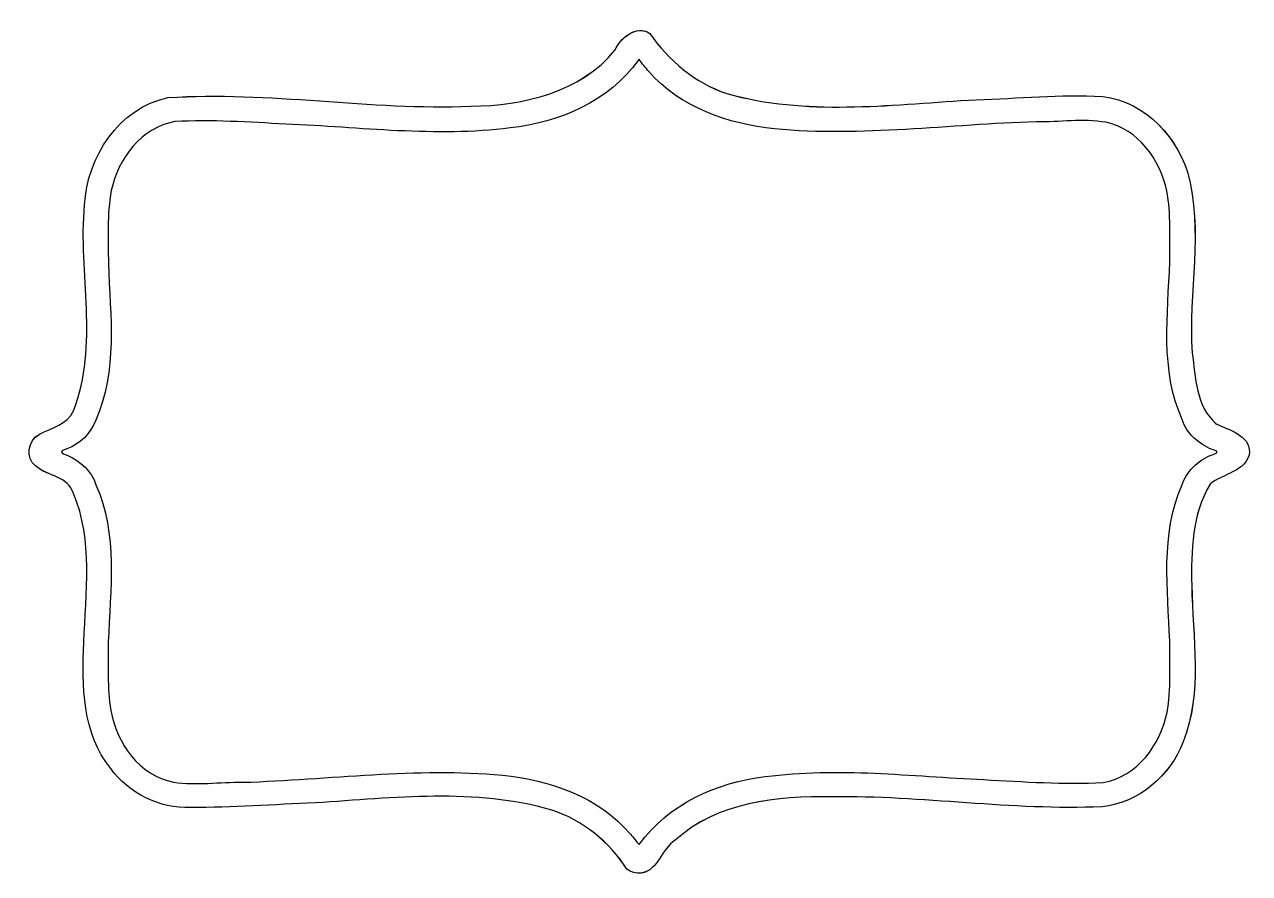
# Model space of a CAD drawing. Header units: centimetres. Extents: x -12.6 to 12.5, y -8.7 to 8.8.
import ezdxf

# ---------------------------------------------------------------- set-up
doc = ezdxf.new("R2010")
doc.units = ezdxf.units.CM
doc.header["$MEASUREMENT"] = 0
doc.layers.add('Layer 1', color=7, linetype='Continuous')

msp = doc.modelspace()

# ---------------------------------------------------------------- linework, layer by layer
at = {"layer": 'Layer 1', "color": 46, "lineweight": 25}
msp.add_open_spline([(0.04154, -8.66677), (0.40111, -8.60553), (0.45345, -8.16328), (0.74095, -7.98972), (0.74095, -7.98972), (1.60814, -7.20125), (2.83414, -7.08173), (3.95725, -7.09594), (3.95725, -7.09594), (5.81267, -7.07467), (7.66005, -7.38057), (9.51503, -7.30321), (9.51503, -7.30321), (10.27273, -7.2206), (10.91375, -6.66638), (11.18493, -5.96478), (11.18493, -5.96478), (11.58485, -4.94538), (11.37536, -3.81549), (11.35977, -2.74728), (11.35977, -2.74728), (11.34389, -2.04108), (11.36438, -1.2804), (11.73526, -0.66638), (11.73526, -0.66638), (11.99203, -0.44409), (12.48411, -0.41705), (12.54648, -0.01169), (12.54648, -0.01169), (12.54537, 0.36155), (12.11708, 0.4415), (11.85825, 0.5784), (11.85825, 0.5784), (11.44505, 0.93777), (11.43972, 1.5343), (11.36841, 2.03792), (11.36841, 2.03792), (11.27893, 3.27438), (11.61235, 4.54751), (11.26941, 5.75878), (11.26941, 5.75878), (11.00564, 6.58067), (10.26874, 7.31374), (9.36005, 7.31619), (9.36005, 7.31619), (8.49485, 7.35308), (7.63062, 7.25752), (6.76617, 7.23579), (6.76617, 7.23579), (5.11789, 7.13543), (3.41283, 6.91479), (1.80187, 7.37128), (1.80187, 7.37128), (1.15057, 7.59204), (0.60217, 8.04532), (0.22043, 8.60861), (0.22043, 8.60861), (-0.06565, 8.79191), (-0.38092, 8.51685), (-0.49886, 8.26325), (-0.49886, 8.26325), (-1.20581, 7.39407), (-2.38282, 7.12432), (-3.45677, 7.1104), (-3.45677, 7.1104), (-5.53852, 7.02462), (-7.61384, 7.42674), (-9.6931, 7.28681), (-9.6931, 7.28681), (-10.69907, 7.0741), (-11.35286, 6.06176), (-11.40251, 5.07819), (-11.40251, 5.07819), (-11.53905, 3.67213), (-11.09214, 2.19684), (-11.63233, 0.84675), (-11.63233, 0.84675), (-11.75708, 0.55879), (-12.07862, 0.4943), (-12.32926, 0.3635), (-12.32926, 0.3635), (-12.56468, 0.23384), (-12.63824, -0.12293), (-12.4038, -0.29243), (-12.4038, -0.29243), (-12.16415, -0.50898), (-11.73221, -0.4988), (-11.63381, -0.85999), (-11.63381, -0.85999), (-11.21706, -1.81555), (-11.3872, -2.90075), (-11.41647, -3.91859), (-11.41647, -3.91859), (-11.46001, -4.8058), (-11.4542, -5.79459), (-10.86583, -6.51509), (-10.86583, -6.51509), (-10.48477, -7.02497), (-9.86447, -7.34425), (-9.22103, -7.31637), (-9.22103, -7.31637), (-8.36569, -7.32473), (-7.51162, -7.25271), (-6.65726, -7.2216), (-6.65726, -7.2216), (-5.04417, -7.12022), (-3.37363, -6.91399), (-1.79918, -7.36892), (-1.79918, -7.36892), (-1.16005, -7.58256), (-0.61193, -8.0258), (-0.25165, -8.58848), (-0.25165, -8.58848), (-0.16696, -8.64843), (-0.0617, -8.6753), (0.04153, -8.66674), (0.04153, -8.66674), (0.04153, -8.66674), (0.04154, -8.66677), (0.04154, -8.66677)], degree=3, knots=[0, 0, 0, 0, 0.03225806, 0.03225806, 0.03225806, 0.03225806, 0.06451613, 0.06451613, 0.06451613, 0.06451613, 0.09677419, 0.09677419, 0.09677419, 0.09677419, 0.12903226, 0.12903226, 0.12903226, 0.12903226, 0.16129032, 0.16129032, 0.16129032, 0.16129032, 0.19354839, 0.19354839, 0.19354839, 0.19354839, 0.22580645, 0.22580645, 0.22580645, 0.22580645, 0.25806452, 0.25806452, 0.25806452, 0.25806452, 0.29032258, 0.29032258, 0.29032258, 0.29032258, 0.32258065, 0.32258065, 0.32258065, 0.32258065, 0.35483871, 0.35483871, 0.35483871, 0.35483871, 0.38709677, 0.38709677, 0.38709677, 0.38709677, 0.41935484, 0.41935484, 0.41935484, 0.41935484, 0.4516129, 0.4516129, 0.4516129, 0.4516129, 0.48387097, 0.48387097, 0.48387097, 0.48387097, 0.51612903, 0.51612903, 0.51612903, 0.51612903, 0.5483871, 0.5483871, 0.5483871, 0.5483871, 0.58064516, 0.58064516, 0.58064516, 0.58064516, 0.61290323, 0.61290323, 0.61290323, 0.61290323, 0.64516129, 0.64516129, 0.64516129, 0.64516129, 0.67741935, 0.67741935, 0.67741935, 0.67741935, 0.70967742, 0.70967742, 0.70967742, 0.70967742, 0.74193548, 0.74193548, 0.74193548, 0.74193548, 0.77419355, 0.77419355, 0.77419355, 0.77419355, 0.80645161, 0.80645161, 0.80645161, 0.80645161, 0.83870968, 0.83870968, 0.83870968, 0.83870968, 0.87096774, 0.87096774, 0.87096774, 0.87096774, 0.90322581, 0.90322581, 0.90322581, 0.90322581, 0.93548387, 0.93548387, 0.93548387, 0.93548387, 1, 1, 1, 1], dxfattribs=at)
at = {"layer": 'Layer 1', "color": 40, "lineweight": 25}
for points, knots in [([(0.03086, 8.66825), (-0.19415, 8.67272), (-0.40699, 8.46122), (-0.49913, 8.26311), (-0.49913, 8.26311), (-1.20608, 7.39393), (-2.38273, 7.12444), (-3.45668, 7.11052), (-3.45668, 7.11052), (-5.53843, 7.02474), (-7.61415, 7.42656), (-9.69341, 7.28663), (-9.69341, 7.28663), (-10.69938, 7.07392), (-11.3528, 6.06176), (-11.40245, 5.07819), (-11.40245, 5.07819), (-11.53899, 3.67213), (-11.09212, 2.1966), (-11.63231, 0.84651), (-11.63231, 0.84651), (-11.75706, 0.55855), (-12.07869, 0.49445), (-12.32932, 0.36365), (-12.32932, 0.36365), (-12.56474, 0.23399), (-12.63818, -0.12334), (-12.40373, -0.29285), (-12.40373, -0.29285), (-12.16408, -0.5094), (-11.73235, -0.49886), (-11.63396, -0.86005), (-11.63396, -0.86005), (-11.21721, -1.81561), (-11.38724, -2.90064), (-11.41651, -3.91847), (-11.41651, -3.91847), (-11.46005, -4.80568), (-11.45421, -5.79502), (-10.86585, -6.51552), (-10.86585, -6.51552), (-10.48479, -7.0254), (-9.86473, -7.34459), (-9.2213, -7.31671), (-9.2213, -7.31671), (-8.36596, -7.32507), (-7.51168, -7.25273), (-6.65732, -7.22163), (-6.65732, -7.22163), (-5.04423, -7.12025), (-3.37419, -6.91388), (-1.79974, -7.3688), (-1.79974, -7.3688), (-1.16061, -7.58244), (-0.61221, -8.02568), (-0.25193, -8.58836), (-0.25193, -8.58836), (-0.16724, -8.64831), (-0.06164, -8.67547), (0.04159, -8.66691), (0.04159, -8.66691), (0.40116, -8.60567), (0.45275, -8.16331), (0.74026, -7.98974), (0.74026, -7.98974), (1.60745, -7.20127), (2.83349, -7.08172), (3.9566, -7.09594), (3.9566, -7.09594), (5.81202, -7.07467), (7.65953, -7.38084), (9.5145, -7.30347), (9.5145, -7.30347), (10.2722, -7.22086), (10.91351, -6.66644), (11.18468, -5.96484), (11.18468, -5.96484), (11.5846, -4.94544), (11.37473, -3.81588), (11.35914, -2.74767), (11.35914, -2.74767), (11.34326, -2.04147), (11.36446, -1.28057), (11.73534, -0.66656), (11.73534, -0.66656), (11.99211, -0.44427), (12.48408, -0.41708), (12.54645, -0.01172), (12.54645, -0.01172), (12.54534, 0.36152), (12.11654, 0.44174), (11.85771, 0.57863), (11.85771, 0.57863), (11.44451, 0.938), (11.43955, 1.53435), (11.36823, 2.03797), (11.36823, 2.03797), (11.27875, 3.27443), (11.61196, 4.54741), (11.26901, 5.75867), (11.26901, 5.75867), (11.00524, 6.58056), (10.26856, 7.31395), (9.35988, 7.3164), (9.35988, 7.3164), (8.49468, 7.35329), (7.6306, 7.2571), (6.76614, 7.23537), (6.76614, 7.23537), (5.11786, 7.13501), (3.41285, 6.91448), (1.8019, 7.37097), (1.8019, 7.37097), (1.1506, 7.59173), (0.60193, 8.04544), (0.22019, 8.60872), (0.22019, 8.60872), (0.15761, 8.64882), (0.09385, 8.667), (0.03085, 8.66825), (0.03085, 8.66825), (0.03085, 8.66825), (0.03086, 8.66825), (0.03086, 8.66825)], [0, 0, 0, 0, 0.03125, 0.03125, 0.03125, 0.03125, 0.0625, 0.0625, 0.0625, 0.0625, 0.09375, 0.09375, 0.09375, 0.09375, 0.125, 0.125, 0.125, 0.125, 0.15625, 0.15625, 0.15625, 0.15625, 0.1875, 0.1875, 0.1875, 0.1875, 0.21875, 0.21875, 0.21875, 0.21875, 0.25, 0.25, 0.25, 0.25, 0.28125, 0.28125, 0.28125, 0.28125, 0.3125, 0.3125, 0.3125, 0.3125, 0.34375, 0.34375, 0.34375, 0.34375, 0.375, 0.375, 0.375, 0.375, 0.40625, 0.40625, 0.40625, 0.40625, 0.4375, 0.4375, 0.4375, 0.4375, 0.46875, 0.46875, 0.46875, 0.46875, 0.5, 0.5, 0.5, 0.5, 0.53125, 0.53125, 0.53125, 0.53125, 0.5625, 0.5625, 0.5625, 0.5625, 0.59375, 0.59375, 0.59375, 0.59375, 0.625, 0.625, 0.625, 0.625, 0.65625, 0.65625, 0.65625, 0.65625, 0.6875, 0.6875, 0.6875, 0.6875, 0.71875, 0.71875, 0.71875, 0.71875, 0.75, 0.75, 0.75, 0.75, 0.78125, 0.78125, 0.78125, 0.78125, 0.8125, 0.8125, 0.8125, 0.8125, 0.84375, 0.84375, 0.84375, 0.84375, 0.875, 0.875, 0.875, 0.875, 0.90625, 0.90625, 0.90625, 0.90625, 0.9375, 0.9375, 0.9375, 0.9375, 1, 1, 1, 1]), ([(-0.00386, 8.07542), (0.05873, 7.988), (0.1281, 7.90528), (0.19954, 7.82407), (0.19954, 7.82407), (0.84295, 7.07957), (1.82902, 6.74587), (2.78171, 6.64254), (2.78171, 6.64254), (4.57704, 6.47622), (6.3732, 6.73477), (8.16763, 6.78971), (8.16763, 6.78971), (8.64226, 6.77849), (9.12373, 6.86116), (9.59307, 6.77896), (9.59307, 6.77896), (10.26199, 6.64227), (10.70717, 6.00798), (10.84653, 5.36757), (10.84653, 5.36757), (10.93571, 4.88927), (10.90474, 4.39407), (10.90689, 3.90823), (10.90689, 3.90823), (10.87023, 2.82752), (10.70585, 1.68058), (11.16321, 0.6646), (11.16321, 0.6646), (11.2541, 0.37075), (11.50162, 0.16264), (11.77754, 0.04862), (11.77754, 0.04862), (11.92951, 0.00708), (11.88595, -0.02947), (11.7577, -0.07044), (11.7577, -0.07044), (11.47287, -0.17481), (11.25636, -0.4051), (11.15495, -0.68973), (11.15495, -0.68973), (10.71441, -1.69705), (10.86598, -2.82603), (10.90608, -3.89284), (10.90608, -3.89284), (10.90272, -4.38198), (10.93766, -4.8789), (10.85068, -5.36128), (10.85068, -5.36128), (10.71681, -6.02476), (10.23983, -6.68106), (9.54099, -6.80409), (9.54099, -6.80409), (8.72476, -6.84739), (7.90184, -6.7863), (7.0845, -6.74373), (7.0845, -6.74373), (5.58983, -6.67801), (4.08175, -6.48052), (2.59072, -6.68255), (2.59072, -6.68255), (1.59292, -6.79465), (0.59784, -7.24827), (0.00028, -8.07657), (0.00028, -8.07657), (-0.05503, -8.0353), (-0.1181, -7.92808), (-0.18079, -7.86573), (-0.18079, -7.86573), (-0.82884, -7.09597), (-1.83792, -6.75223), (-2.81257, -6.65113), (-2.81257, -6.65113), (-4.59164, -6.49059), (-6.37176, -6.74243), (-8.14971, -6.79913), (-8.14971, -6.79913), (-8.62448, -6.78964), (-9.10491, -6.86695), (-9.57515, -6.795), (-9.57515, -6.795), (-10.28133, -6.66314), (-10.74125, -5.98837), (-10.86665, -5.31912), (-10.86665, -5.31912), (-10.94039, -4.85654), (-10.91447, -4.37975), (-10.91543, -3.91104), (-10.91543, -3.91104), (-10.87755, -2.83423), (-10.71536, -1.69141), (-11.17009, -0.67899), (-11.17009, -0.67899), (-11.25678, -0.39893), (-11.48673, -0.19173), (-11.75052, -0.07541), (-11.75052, -0.07541), (-11.89496, -0.02722), (-11.93237, 0.01227), (-11.76706, 0.05854), (-11.76706, 0.05854), (-11.49398, 0.16034), (-11.27709, 0.3801), (-11.17505, 0.65055), (-11.17505, 0.65055), (-10.72241, 1.66071), (-10.87264, 2.79496), (-10.9146, 3.86854), (-10.9146, 3.86854), (-10.912, 4.37003), (-10.94711, 4.88), (-10.85424, 5.37418), (-10.85424, 5.37418), (-10.71633, 6.02697), (-10.23855, 6.67409), (-9.54786, 6.79301), (-9.54786, 6.79301), (-8.79088, 6.83648), (-8.02585, 6.78067), (-7.26748, 6.7434), (-7.26748, 6.7434), (-5.73274, 6.68034), (-4.18748, 6.46932), (-2.65546, 6.66402), (-2.65546, 6.66402), (-1.64429, 6.7695), (-0.62549, 7.2154), (-0.01955, 8.05391), (-0.01955, 8.05391), (-0.01955, 8.05391), (-0.01955, 8.05474), (-0.01955, 8.05474), (-0.01955, 8.05474), (-0.01955, 8.05474), (-0.01872, 8.05474), (-0.01872, 8.05474), (-0.01872, 8.05474), (-0.01872, 8.05474), (-0.00384, 8.07541), (-0.00384, 8.07541), (-0.00384, 8.07541), (-0.00384, 8.07541), (-0.00386, 8.07542), (-0.00386, 8.07542)], [0, 0, 0, 0, 0.02702703, 0.02702703, 0.02702703, 0.02702703, 0.05405405, 0.05405405, 0.05405405, 0.05405405, 0.08108108, 0.08108108, 0.08108108, 0.08108108, 0.10810811, 0.10810811, 0.10810811, 0.10810811, 0.13513514, 0.13513514, 0.13513514, 0.13513514, 0.16216216, 0.16216216, 0.16216216, 0.16216216, 0.18918919, 0.18918919, 0.18918919, 0.18918919, 0.21621622, 0.21621622, 0.21621622, 0.21621622, 0.24324324, 0.24324324, 0.24324324, 0.24324324, 0.27027027, 0.27027027, 0.27027027, 0.27027027, 0.2972973, 0.2972973, 0.2972973, 0.2972973, 0.32432432, 0.32432432, 0.32432432, 0.32432432, 0.35135135, 0.35135135, 0.35135135, 0.35135135, 0.37837838, 0.37837838, 0.37837838, 0.37837838, 0.40540541, 0.40540541, 0.40540541, 0.40540541, 0.43243243, 0.43243243, 0.43243243, 0.43243243, 0.45945946, 0.45945946, 0.45945946, 0.45945946, 0.48648649, 0.48648649, 0.48648649, 0.48648649, 0.51351351, 0.51351351, 0.51351351, 0.51351351, 0.54054054, 0.54054054, 0.54054054, 0.54054054, 0.56756757, 0.56756757, 0.56756757, 0.56756757, 0.59459459, 0.59459459, 0.59459459, 0.59459459, 0.62162162, 0.62162162, 0.62162162, 0.62162162, 0.64864865, 0.64864865, 0.64864865, 0.64864865, 0.67567568, 0.67567568, 0.67567568, 0.67567568, 0.7027027, 0.7027027, 0.7027027, 0.7027027, 0.72972973, 0.72972973, 0.72972973, 0.72972973, 0.75675676, 0.75675676, 0.75675676, 0.75675676, 0.78378378, 0.78378378, 0.78378378, 0.78378378, 0.81081081, 0.81081081, 0.81081081, 0.81081081, 0.83783784, 0.83783784, 0.83783784, 0.83783784, 0.86486486, 0.86486486, 0.86486486, 0.86486486, 0.89189189, 0.89189189, 0.89189189, 0.89189189, 0.91891892, 0.91891892, 0.91891892, 0.91891892, 0.94594595, 0.94594595, 0.94594595, 0.94594595, 1, 1, 1, 1])]:
    msp.add_open_spline(points, degree=3, knots=knots, dxfattribs=at)

doc.saveas('drawing.dxf')
